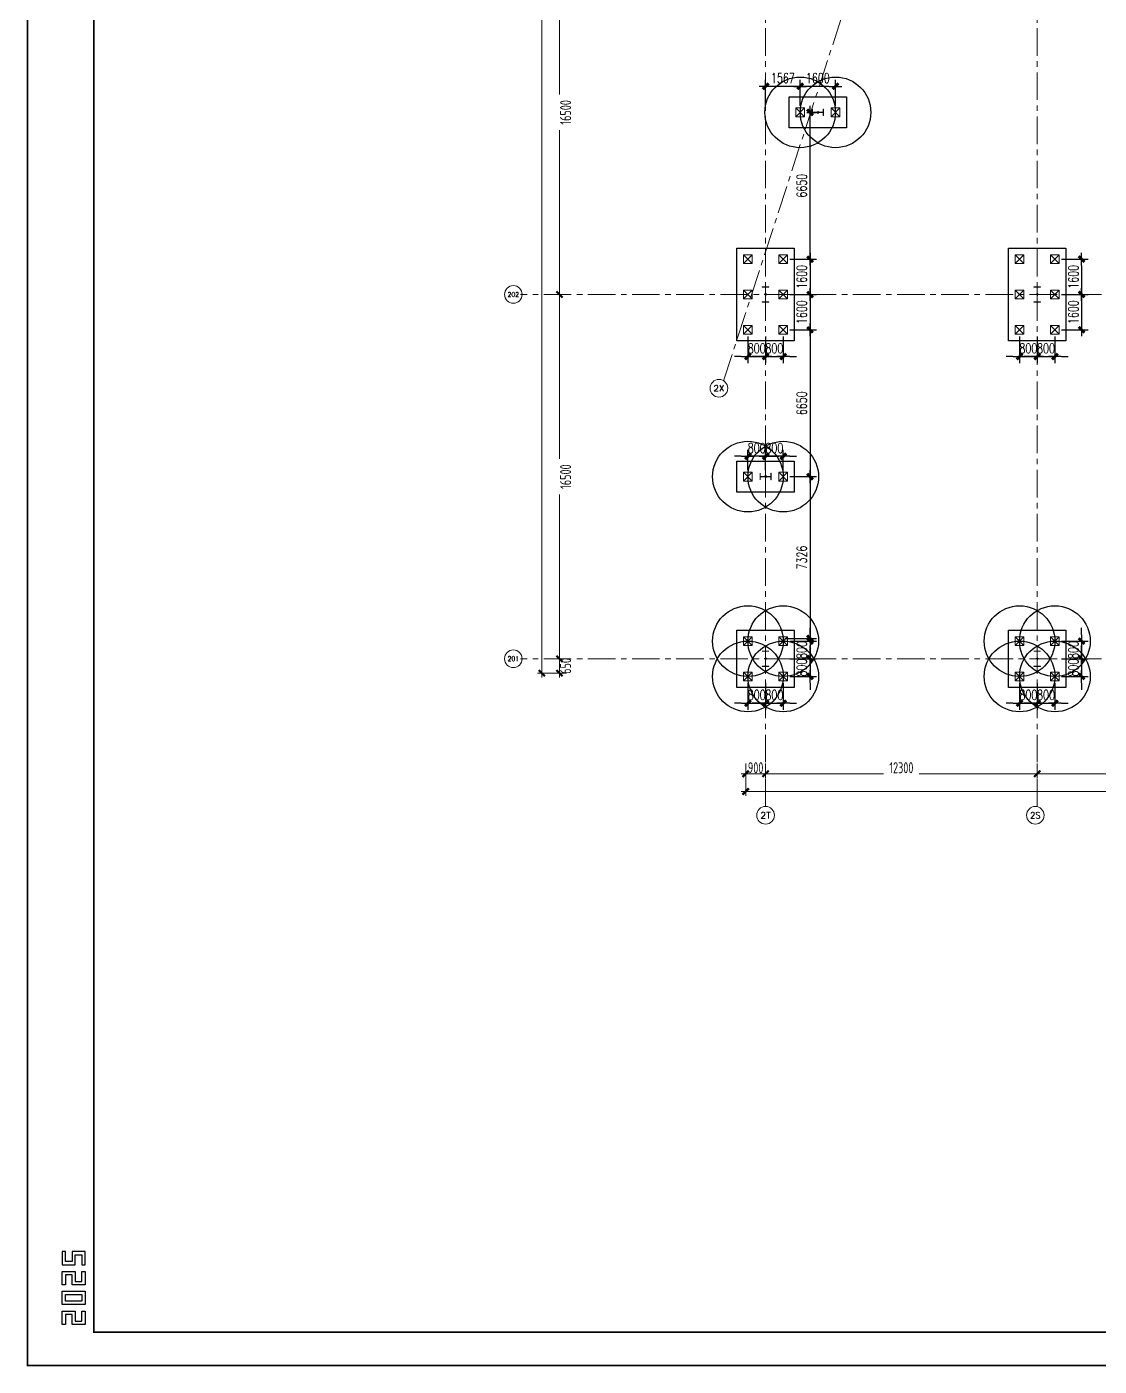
# Model space of a CAD drawing. Extents: x -1201378 to 2367219, y -619313 to 244905.
# Drawn here: x -873511 to -824951, y -96140 to -35473 of the extents above; entities that cross this region are included whole.
import ezdxf
from ezdxf.enums import TextEntityAlignment as Align

# ---------------------------------------------------------------- set-up
doc = ezdxf.new("R2010")
doc.units = 0
doc.header["$LTSCALE"] = 1000
doc.linetypes.add('CENTER', pattern=[2, 1.25, -0.25, 0.25, -0.25])
doc.layers.get('0').update_dxf_attribs({"linetype": 'CONTINUOUS'})
doc.layers.get('Defpoints').update_dxf_attribs({"linetype": 'CONTINUOUS'})
for name, color, linetype in [('0-cxFrame', 155, 'CONTINUOUS'), ('S-DIMZ', 115, 'CONTINUOUS'), ('S-DOTE1', 140, 'CENTER'), ('S-HATCH1-W', 252, 'CONTINUOUS')]:
    doc.layers.add(name, color=color, linetype=linetype)
for name, color, linetype, lineweight in [('0-cxText', 131, 'CONTINUOUS', 25), ('S-axis', 111, 'CONTINUOUS', 0), ('S-col', 2, 'CONTINUOUS', 0), ('S-dote', 5, 'CENTER', 0), ('S-zhuang', 1, 'CONTINUOUS', 0)]:
    doc.layers.add(name, color=color, linetype=linetype, lineweight=lineweight)
doc.styles.add('_TCH_AXIS', font='COMPLEX', dxfattribs={"bigfont": 'GBCBIG'})
doc.styles.add('cx_tuming', font='simhei.ttf')
doc.styles.add('cx_tuqian1', font='')
doc.styles.add('SS1', font='tj-romans1.shx', dxfattribs={"width": 0.7, "bigfont": 'tj-hztxt1.shx'})
doc.styles.add('TSSD_Dimension', font='tssdeng.shx', dxfattribs={"width": 0.7, "bigfont": 'hztxt.shx'})
doc.styles.add('黑体', font='simhei.ttf', dxfattribs={"width": 0.8})
doc.styles.get('cx_tuqian1').set_extended_font_data('SimSun')
doc.dimstyles.new('S-150-ARCHI', dxfattribs={"dimscale": 150, "dimtxt": 3, "dimasz": 2, "dimexe": 2, "dimexo": 2, "dimgap": 1, "dimtad": 1, "dimdec": 0, "dimzin": 0, "dimdsep": 46, "dimtxsty": 'SS1', "dimblk1": 'TT', "dimblk2": 'TT', "dimsah": 1, "dimcen": 1, "dimclrd": 256, "dimclre": 256, "dimclrt": 256, "dimadec": 0, "dimazin": 0, "dimtfac": 1, "dimtdec": 0, "dimtix": 1, "dimtmove": 2, "dimatfit": 0, "dimldrblk": 'TT', "dimfxl": 2, "dimtolj": 1, "dimtzin": 0, "dimarcsym": 0})
doc.dimstyles.new('TSSD_200_200', dxfattribs={"dimtxt": 500, "dimasz": 200, "dimexe": 200, "dimexo": 500, "dimgap": 200, "dimtad": 1, "dimdec": 0, "dimzin": 0, "dimdsep": 46, "dimtxsty": 'TSSD_Dimension', "dimblk": 'ARCHTICK', "dimcen": 0, "dimdle": 200, "dimclrt": 7, "dimadec": 0, "dimazin": 0, "dimtfac": 1, "dimtdec": 0, "dimtix": 1, "dimtmove": 2, "dimatfit": 3, "dimfxl": 1, "dimtolj": 1, "dimtzin": 0, "dimarcsym": 0})

# ---------------------------------------------------------------- blocks, each defined once
blk = doc.blocks.new('_ArchTick')
at = {"color": 0, "linetype": 'ByBlock', "const_width": 0.5}
blk.add_lwpolyline([(-0.71, -0.71), (0.71, 0.71)], dxfattribs=at)
blk = doc.blocks.new('*D59')
at = {"layer": 'Defpoints', "color": 0, "transparency": 16777216}
for p in [(-248565, -264098), (-249387, -264748), (-248565, -264748)]:
    blk.add_point(p, dxfattribs=at)
at = {"layer": 'S-axis', "color": 0, "lineweight": -2, "transparency": 16777216}
for p, q in [((-249387, -263898), (-249387, -264948)), ((-249065, -264098), (-249587, -264098)), ((-249065, -264748), (-249587, -264748))]:
    blk.add_line(p, q, dxfattribs=at)
at = {"layer": 'S-axis', "color": 0, "lineweight": -2, "transparency": 16777216, "xscale": 200, "yscale": 200, "zscale": 200}
for p, rotation in [((-249387, -264098), 90), ((-249387, -264748), 270)]:
    blk.add_blockref('_ArchTick', p, dxfattribs=dict(at, rotation=rotation))
at = {"layer": 'S-axis', "color": 7, "transparency": 16777216, "insert": (-249112, -264423), "char_height": 500, "attachment_point": 5, "rotation": 90, "style": 'TSSD_Dimension'}
blk.add_mtext('\\A1;650', dxfattribs=at)
blk = doc.blocks.new('*D60')
at = {"layer": 'Defpoints', "color": 0, "transparency": 16777216}
for p in [(-248565, -247598), (-249387, -264098), (-248565, -264098)]:
    blk.add_point(p, dxfattribs=at)
at = {"layer": 'S-axis', "color": 0, "lineweight": -2, "transparency": 16777216}
for p, q in [((-249387, -247398), (-249387, -255042)), ((-249065, -247598), (-249587, -247598)), ((-249387, -264298), (-249387, -256654)), ((-249065, -264098), (-249587, -264098))]:
    blk.add_line(p, q, dxfattribs=at)
at = {"layer": 'S-axis', "color": 0, "lineweight": -2, "transparency": 16777216, "xscale": 200, "yscale": 200, "zscale": 200}
for p, rotation in [((-249387, -247598), 90), ((-249387, -264098), 270)]:
    blk.add_blockref('_ArchTick', p, dxfattribs=dict(at, rotation=rotation))
at = {"layer": 'S-axis', "color": 7, "transparency": 16777216, "insert": (-249112, -255848), "char_height": 500, "attachment_point": 5, "rotation": 90, "style": 'TSSD_Dimension'}
blk.add_mtext('\\A1;16500', dxfattribs=at)
blk = doc.blocks.new('*D61')
at = {"layer": 'Defpoints', "color": 0, "transparency": 16777216}
for p in [(-248565, -231098), (-249387, -247598), (-248565, -247598)]:
    blk.add_point(p, dxfattribs=at)
at = {"layer": 'S-axis', "color": 0, "lineweight": -2, "transparency": 16777216}
for p, q in [((-249065, -231098), (-249587, -231098)), ((-249387, -230898), (-249387, -238542)), ((-249387, -247798), (-249387, -240154)), ((-249065, -247598), (-249587, -247598))]:
    blk.add_line(p, q, dxfattribs=at)
at = {"layer": 'S-axis', "color": 0, "lineweight": -2, "transparency": 16777216, "xscale": 200, "yscale": 200, "zscale": 200}
for p, rotation in [((-249387, -231098), 90), ((-249387, -247598), 270)]:
    blk.add_blockref('_ArchTick', p, dxfattribs=dict(at, rotation=rotation))
at = {"layer": 'S-axis', "color": 7, "transparency": 16777216, "insert": (-249112, -239348), "char_height": 500, "attachment_point": 5, "rotation": 90, "style": 'TSSD_Dimension'}
blk.add_mtext('\\A1;16500', dxfattribs=at)
blk = doc.blocks.new('*D66')
at = {"layer": 'Defpoints', "color": 0, "transparency": 16777216}
for p in [(-240958, -268348), (-240058, -268348), (-240058, -269308)]:
    blk.add_point(p, dxfattribs=at)
at = {"layer": 'S-axis', "color": 0, "lineweight": -2, "transparency": 16777216}
for p, q in [((-241158, -269308), (-239858, -269308)), ((-240958, -268848), (-240958, -269508)), ((-240058, -268848), (-240058, -269508))]:
    blk.add_line(p, q, dxfattribs=at)
at = {"layer": 'S-axis', "color": 0, "lineweight": -2, "transparency": 16777216, "xscale": 200, "yscale": 200, "zscale": 200, "rotation": 180}
blk.add_blockref('_ArchTick', (-240958, -269308), dxfattribs=at)
at = {"layer": 'S-axis', "color": 0, "lineweight": -2, "transparency": 16777216, "xscale": 200, "yscale": 200, "zscale": 200}
blk.add_blockref('_ArchTick', (-240058, -269308), dxfattribs=at)
at = {"layer": 'S-axis', "color": 7, "transparency": 16777216, "insert": (-240508, -269033), "char_height": 500, "attachment_point": 5, "style": 'TSSD_Dimension'}
blk.add_mtext('\\A1;900', dxfattribs=at)
blk = doc.blocks.new('*D67')
at = {"layer": 'Defpoints', "color": 0, "transparency": 16777216}
for p in [(-240058, -268348), (-227758, -268348), (-227758, -269308)]:
    blk.add_point(p, dxfattribs=at)
at = {"layer": 'S-axis', "color": 0, "lineweight": -2, "transparency": 16777216}
for p, q in [((-240258, -269308), (-234714, -269308)), ((-240058, -268848), (-240058, -269508)), ((-227558, -269308), (-233103, -269308)), ((-227758, -268848), (-227758, -269508))]:
    blk.add_line(p, q, dxfattribs=at)
at = {"layer": 'S-axis', "color": 0, "lineweight": -2, "transparency": 16777216, "xscale": 200, "yscale": 200, "zscale": 200, "rotation": 180}
blk.add_blockref('_ArchTick', (-240058, -269308), dxfattribs=at)
at = {"layer": 'S-axis', "color": 0, "lineweight": -2, "transparency": 16777216, "xscale": 200, "yscale": 200, "zscale": 200}
blk.add_blockref('_ArchTick', (-227758, -269308), dxfattribs=at)
at = {"layer": 'S-axis', "color": 7, "transparency": 16777216, "insert": (-233908, -269033), "char_height": 500, "attachment_point": 5, "style": 'TSSD_Dimension'}
blk.add_mtext('\\A1;12300', dxfattribs=at)
blk = doc.blocks.new('*D68')
at = {"layer": 'Defpoints', "color": 0, "transparency": 16777216}
for p in [(-227758, -268348), (-218758, -268348), (-218758, -269308)]:
    blk.add_point(p, dxfattribs=at)
at = {"layer": 'S-axis', "color": 0, "lineweight": -2, "transparency": 16777216}
for p, q in [((-227958, -269308), (-223957, -269308)), ((-227758, -268848), (-227758, -269508)), ((-218558, -269308), (-222560, -269308)), ((-218758, -268848), (-218758, -269508))]:
    blk.add_line(p, q, dxfattribs=at)
at = {"layer": 'S-axis', "color": 0, "lineweight": -2, "transparency": 16777216, "xscale": 200, "yscale": 200, "zscale": 200, "rotation": 180}
blk.add_blockref('_ArchTick', (-227758, -269308), dxfattribs=at)
at = {"layer": 'S-axis', "color": 0, "lineweight": -2, "transparency": 16777216, "xscale": 200, "yscale": 200, "zscale": 200}
blk.add_blockref('_ArchTick', (-218758, -269308), dxfattribs=at)
at = {"layer": 'S-axis', "color": 7, "transparency": 16777216, "insert": (-223258, -269033), "char_height": 500, "attachment_point": 5, "style": 'TSSD_Dimension'}
blk.add_mtext('\\A1;9000', dxfattribs=at)
blk = doc.blocks.new('*D92')
at = {"layer": 'Defpoints', "color": 0, "transparency": 16777216}
for p in [(-240958, -268448), (-82958, -268448), (-82958, -270108)]:
    blk.add_point(p, dxfattribs=at)
at = {"layer": 'S-axis', "color": 0, "lineweight": -2, "transparency": 16777216}
for p, q in [((-240958, -268948), (-240958, -270308)), ((-82958, -268948), (-82958, -270308)), ((-241158, -270108), (-162899, -270108)), ((-82758, -270108), (-161018, -270108))]:
    blk.add_line(p, q, dxfattribs=at)
at = {"layer": 'S-axis', "color": 0, "lineweight": -2, "transparency": 16777216, "xscale": 200, "yscale": 200, "zscale": 200, "rotation": 180}
blk.add_blockref('_ArchTick', (-240958, -270108), dxfattribs=at)
at = {"layer": 'S-axis', "color": 0, "lineweight": -2, "transparency": 16777216, "xscale": 200, "yscale": 200, "zscale": 200}
blk.add_blockref('_ArchTick', (-82958, -270108), dxfattribs=at)
at = {"layer": 'S-axis', "color": 7, "transparency": 16777216, "insert": (-161958, -269833), "char_height": 500, "attachment_point": 5, "style": 'TSSD_Dimension'}
blk.add_mtext('\\A1;158000', dxfattribs=at)
blk = doc.blocks.new('*D114')
at = {"layer": 'Defpoints', "color": 0, "transparency": 16777216}
for p in [(-248665, -180948), (-250187, -264748), (-248665, -264748)]:
    blk.add_point(p, dxfattribs=at)
at = {"layer": 'S-axis', "color": 0, "lineweight": -2, "transparency": 16777216}
for p, q in [((-250187, -180748), (-250187, -222015)), ((-249165, -180948), (-250387, -180948)), ((-250187, -264948), (-250187, -223681)), ((-249165, -264748), (-250387, -264748))]:
    blk.add_line(p, q, dxfattribs=at)
at = {"layer": 'S-axis', "color": 0, "lineweight": -2, "transparency": 16777216, "xscale": 200, "yscale": 200, "zscale": 200}
for p, rotation in [((-250187, -180948), 90), ((-250187, -264748), 270)]:
    blk.add_blockref('_ArchTick', p, dxfattribs=dict(at, rotation=rotation))
at = {"layer": 'S-axis', "color": 7, "transparency": 16777216, "insert": (-249912, -222848), "char_height": 500, "attachment_point": 5, "rotation": 90, "style": 'TSSD_Dimension'}
blk.add_mtext('\\A1;83800', dxfattribs=at)
blk = doc.blocks.new('nt66')
at = {"layer": 'S-col'}
blk.add_lwpolyline([(-195790, 766820), (-195490, 766820), (-195490, 766808), (-195636, 766808), (-195636, 766132), (-195490, 766132), (-195490, 766120), (-195790, 766120), (-195790, 766132), (-195644, 766132), (-195644, 766808), (-195790, 766808)], close=True, dxfattribs=at)
blk = doc.blocks.new('33333')
for p in [(-89514, -109900), (-77214, -109900), (-89514, -126400), (-77214, -126400)]:
    blk.add_blockref('nt66', p)
blk = doc.blocks.new('S-ZHUANG-400')
at = {"layer": 'S-zhuang'}
for p, q in [((200, -200), (-200, 200)), ((-200, -200), (200, 200))]:
    blk.add_line(p, q, dxfattribs=at)
blk.add_lwpolyline([(-200, 200), (200, 200), (200, -200), (-200, -200)], close=True, dxfattribs=at)
blk = doc.blocks.new('CT2')
at = {"layer": 'Defpoints'}
for centre in [(-193625, -186366), (-193625, -187966)]:
    blk.add_circle(centre, 1600, dxfattribs=at)
at = {"layer": 'S-DOTE1', "ltscale": 0.25}
for p, q in [((-193565, -187166), (-193685, -187166)), ((-193625, -187226), (-193625, -187106))]:
    blk.add_line(p, q, dxfattribs=at)
at = {"layer": 'S-HATCH1-W'}
blk.add_lwpolyline([(-194325, -185866), (-192925, -185866), (-192925, -188466), (-194325, -188466)], close=True, dxfattribs=at)
at = {"layer": 'S-zhuang'}
for p in [(-193625, -186366), (-193625, -187966)]:
    blk.add_blockref('S-ZHUANG-400', p, dxfattribs=at)
blk = doc.blocks.new('TK22.A0 L(Dragon)')
at = {"layer": '0-cxFrame', "color": 7, "const_width": 0.5}
blk.add_lwpolyline([(0, 0), (-1486, 0), (-1486, 841), (0, 841)], close=True, dxfattribs=at)
at = {"layer": '0-cxFrame', "const_width": 0.5}
blk.add_lwpolyline([(-80, 10), (-1466, 10), (-1466, 831), (-80, 831)], close=True, dxfattribs=at)
at = {"layer": 'Defpoints', "color": 2}
for points in [[(-1474.6, 34.37), (-1475.6, 34.37), (-1475.6, 30.37), (-1471.6, 30.37), (-1471.6, 33.37), (-1469.6, 33.37), (-1469.6, 30.37), (-1468.6, 30.37), (-1468.6, 34.37), (-1472.6, 34.37), (-1472.6, 31.37), (-1474.6, 31.37), (-1474.6, 34.37)], [(-1474.6, 24.37), (-1475.6, 24.37), (-1475.6, 28.37), (-1471.6, 28.37), (-1471.6, 25.37), (-1469.6, 25.37), (-1469.6, 28.37), (-1468.6, 28.37), (-1468.6, 24.37), (-1472.6, 24.37), (-1472.6, 27.37), (-1474.6, 27.37), (-1474.6, 24.37)], [(-1474.6, 12.37), (-1475.6, 12.37), (-1475.6, 16.37), (-1471.6, 16.37), (-1471.6, 13.37), (-1469.6, 13.37), (-1469.6, 16.37), (-1468.6, 16.37), (-1468.6, 12.37), (-1472.6, 12.37), (-1472.6, 15.37), (-1474.6, 15.37), (-1474.6, 12.37)]]:
    blk.add_lwpolyline(points, dxfattribs=at)
for points in [[(-1475.6, 18.37), (-1475.6, 22.37), (-1468.6, 22.37), (-1468.6, 18.37)], [(-1474.6, 19.37), (-1474.6, 21.37), (-1469.6, 21.37), (-1469.6, 19.37)]]:
    blk.add_lwpolyline(points, close=True, dxfattribs=at)
at = {"style": '黑体', "flags": 4}
blk.add_attdef('图幅', text='', height=3.3, dxfattribs=at).set_placement((-40, 3), align=Align.RIGHT)
at = {"layer": '0-cxText', "flags": 4}
for tag, height, style, p in [('建设单位', 3.5, 'cx_tuming', (-45, 240)), ('项目名称', 3.5, 'cx_tuming', (-45, 210)), ('子项名称', 3.5, 'cx_tuming', (-45, 180)), ('工程编号', 3.3, 'cx_tuqian1', (-35, 165)), ('图名1', 3.5, 'cx_tuming', (-45, 87)), ('图名2', 3.5, 'cx_tuming', (-45, 79)), ('图名3', 3.5, 'cx_tuming', (-45, 71)), ('出图日期', 3.3, 'cx_tuqian1', (-39, 60)), ('专业', 3.3, 'cx_tuqian1', (-55, 52)), ('图号', 3.3, 'cx_tuqian1', (-55, 44)), ('版次', 3.3, 'cx_tuqian1', (-20, 44))]:
    blk.add_attdef(tag, text='', height=height, dxfattribs=dict(at, style=style)).set_placement(p, align=Align.MIDDLE)
at = {"layer": 'Defpoints', "color": 6, "flags": 4}
for tag, height, style, p in [('tufu', 3.3, '黑体', (-12, 12)), ('dwfname', 4, 'cx_tuqian1', (-80, 3))]:
    blk.add_attdef(tag, text='', height=height, dxfattribs=dict(at, style=style)).set_placement(p, align=Align.RIGHT)
blk = doc.blocks.new('TT')
blk.add_line((-0.97, 0), (0.97, 0))
at = {"const_width": 0.45}
blk.add_lwpolyline([(-0.44, -0.44), (0.44, 0.44)], dxfattribs=at)
blk = doc.blocks.new('*D31')
at = {"layer": 'Defpoints', "color": 0, "transparency": 16777216}
for p in [(-828558, -49198), (-827759, -49198), (-827759, -50411)]:
    blk.add_point(p, dxfattribs=at)
at = {"layer": 'S-DIMZ', "lineweight": -2, "transparency": 16777216}
for p, q in [((-828558, -49498), (-828558, -50711)), ((-827759, -49498), (-827759, -50711)), ((-828858, -50411), (-829158, -50411)), ((-828558, -50411), (-827759, -50411)), ((-827459, -50411), (-827159, -50411))]:
    blk.add_line(p, q, dxfattribs=at)
at = {"layer": 'S-DIMZ', "lineweight": -2, "transparency": 16777216, "xscale": 300, "yscale": 300, "zscale": 300}
blk.add_blockref('TT', (-828558, -50411), dxfattribs=at)
at = {"layer": 'S-DIMZ', "lineweight": -2, "transparency": 16777216, "xscale": 300, "yscale": 300, "zscale": 300, "rotation": 180}
blk.add_blockref('TT', (-827759, -50411), dxfattribs=at)
at = {"layer": 'S-DIMZ', "transparency": 16777216, "insert": (-828158, -50036), "char_height": 450, "attachment_point": 5, "style": 'SS1'}
blk.add_mtext('\\A1;800', dxfattribs=at)
blk = doc.blocks.new('*D32')
at = {"layer": 'Defpoints', "color": 0, "transparency": 16777216}
for p in [(-827759, -49198), (-826958, -49198), (-826958, -50411)]:
    blk.add_point(p, dxfattribs=at)
at = {"layer": 'S-DIMZ', "lineweight": -2, "transparency": 16777216}
for p, q in [((-827759, -49498), (-827759, -50711)), ((-826958, -49498), (-826958, -50711)), ((-828059, -50411), (-828359, -50411)), ((-827759, -50411), (-826958, -50411)), ((-826658, -50411), (-826358, -50411))]:
    blk.add_line(p, q, dxfattribs=at)
at = {"layer": 'S-DIMZ', "lineweight": -2, "transparency": 16777216, "xscale": 300, "yscale": 300, "zscale": 300}
blk.add_blockref('TT', (-827759, -50411), dxfattribs=at)
at = {"layer": 'S-DIMZ', "lineweight": -2, "transparency": 16777216, "xscale": 300, "yscale": 300, "zscale": 300, "rotation": 180}
blk.add_blockref('TT', (-826958, -50411), dxfattribs=at)
at = {"layer": 'S-DIMZ', "transparency": 16777216, "insert": (-827358, -50036), "char_height": 450, "attachment_point": 5, "style": 'SS1'}
blk.add_mtext('\\A1;800', dxfattribs=at)
blk = doc.blocks.new('*D33')
at = {"layer": 'Defpoints', "color": 0, "transparency": 16777216}
for p in [(-826958, -45998), (-826958, -47598), (-825746, -47598)]:
    blk.add_point(p, dxfattribs=at)
at = {"layer": 'S-DIMZ', "lineweight": -2, "transparency": 16777216}
for p, q in [((-826658, -45998), (-825446, -45998)), ((-825746, -46298), (-825746, -47298)), ((-826658, -47598), (-825446, -47598))]:
    blk.add_line(p, q, dxfattribs=at)
at = {"layer": 'S-DIMZ', "lineweight": -2, "transparency": 16777216, "xscale": 300, "yscale": 300, "zscale": 300}
for p, rotation in [((-825746, -45998), 90), ((-825746, -47598), 270)]:
    blk.add_blockref('TT', p, dxfattribs=dict(at, rotation=rotation))
at = {"layer": 'S-DIMZ', "transparency": 16777216, "insert": (-826121, -46798), "char_height": 450, "attachment_point": 5, "rotation": 90, "style": 'SS1'}
blk.add_mtext('\\A1;1600', dxfattribs=at)
blk = doc.blocks.new('*D34')
at = {"layer": 'Defpoints', "color": 0, "transparency": 16777216}
for p in [(-826958, -47598), (-826958, -49198), (-825746, -49198)]:
    blk.add_point(p, dxfattribs=at)
at = {"layer": 'S-DIMZ', "lineweight": -2, "transparency": 16777216}
for p, q in [((-826658, -47598), (-825446, -47598)), ((-825746, -47898), (-825746, -48898)), ((-826658, -49198), (-825446, -49198))]:
    blk.add_line(p, q, dxfattribs=at)
at = {"layer": 'S-DIMZ', "lineweight": -2, "transparency": 16777216, "xscale": 300, "yscale": 300, "zscale": 300}
for p, rotation in [((-825746, -47598), 90), ((-825746, -49198), 270)]:
    blk.add_blockref('TT', p, dxfattribs=dict(at, rotation=rotation))
at = {"layer": 'S-DIMZ', "transparency": 16777216, "insert": (-826121, -48398), "char_height": 450, "attachment_point": 5, "rotation": 90, "style": 'SS1'}
blk.add_mtext('\\A1;1600', dxfattribs=at)
blk = doc.blocks.new('*D443')
at = {"layer": 'Defpoints', "color": 0, "transparency": 16777216}
for p in [(-840058, -54928), (-840058, -55848), (-839258, -55848)]:
    blk.add_point(p, dxfattribs=at)
at = {"layer": 'S-DIMZ', "lineweight": -2, "transparency": 16777216}
for p, q in [((-840358, -54928), (-840658, -54928)), ((-840058, -55548), (-840058, -54628)), ((-839258, -54928), (-840058, -54928)), ((-839258, -55548), (-839258, -54628)), ((-838958, -54928), (-838658, -54928))]:
    blk.add_line(p, q, dxfattribs=at)
at = {"layer": 'S-DIMZ', "lineweight": -2, "transparency": 16777216, "xscale": 300, "yscale": 300, "zscale": 300}
blk.add_blockref('TT', (-840058, -54928), dxfattribs=at)
at = {"layer": 'S-DIMZ', "lineweight": -2, "transparency": 16777216, "xscale": 300, "yscale": 300, "zscale": 300, "rotation": 180}
blk.add_blockref('TT', (-839258, -54928), dxfattribs=at)
at = {"layer": 'S-DIMZ', "transparency": 16777216, "insert": (-839658, -54553), "char_height": 450, "attachment_point": 5, "style": 'SS1'}
blk.add_mtext('\\A1;800', dxfattribs=at)
blk = doc.blocks.new('*D444')
at = {"layer": 'Defpoints', "color": 0, "transparency": 16777216}
for p in [(-840858, -54928), (-840858, -55848), (-840058, -55848)]:
    blk.add_point(p, dxfattribs=at)
at = {"layer": 'S-DIMZ', "lineweight": -2, "transparency": 16777216}
for p, q in [((-841158, -54928), (-841458, -54928)), ((-840858, -55548), (-840858, -54628)), ((-840058, -54928), (-840858, -54928)), ((-840058, -55548), (-840058, -54628)), ((-839758, -54928), (-839458, -54928))]:
    blk.add_line(p, q, dxfattribs=at)
at = {"layer": 'S-DIMZ', "lineweight": -2, "transparency": 16777216, "xscale": 300, "yscale": 300, "zscale": 300}
blk.add_blockref('TT', (-840858, -54928), dxfattribs=at)
at = {"layer": 'S-DIMZ', "lineweight": -2, "transparency": 16777216, "xscale": 300, "yscale": 300, "zscale": 300, "rotation": 180}
blk.add_blockref('TT', (-840058, -54928), dxfattribs=at)
at = {"layer": 'S-DIMZ', "transparency": 16777216, "insert": (-840458, -54553), "char_height": 450, "attachment_point": 5, "style": 'SS1'}
blk.add_mtext('\\A1;800', dxfattribs=at)
blk = doc.blocks.new('*D445')
at = {"layer": 'Defpoints', "color": 0, "transparency": 16777216}
for p in [(-839258, -55848), (-839481, -63174), (-838046, -63174)]:
    blk.add_point(p, dxfattribs=at)
at = {"layer": 'S-DIMZ', "lineweight": -2, "transparency": 16777216}
for p, q in [((-838958, -55848), (-837746, -55848)), ((-838046, -56148), (-838046, -62874)), ((-839181, -63174), (-837746, -63174))]:
    blk.add_line(p, q, dxfattribs=at)
at = {"layer": 'S-DIMZ', "lineweight": -2, "transparency": 16777216, "xscale": 300, "yscale": 300, "zscale": 300}
for p, rotation in [((-838046, -55848), 90), ((-838046, -63174), 270)]:
    blk.add_blockref('TT', p, dxfattribs=dict(at, rotation=rotation))
at = {"layer": 'S-DIMZ', "transparency": 16777216, "insert": (-838421, -59511), "char_height": 450, "attachment_point": 5, "rotation": 90, "style": 'SS1'}
blk.add_mtext('\\A1;7326', dxfattribs=at)
blk = doc.blocks.new('*D446')
at = {"layer": 'Defpoints', "color": 0, "transparency": 16777216}
for p in [(-838491, -38170), (-838491, -39348), (-836891, -39348)]:
    blk.add_point(p, dxfattribs=at)
at = {"layer": 'S-DIMZ', "lineweight": -2, "transparency": 16777216}
for p, q in [((-838491, -39048), (-838491, -37870)), ((-837191, -38170), (-838191, -38170)), ((-836891, -39048), (-836891, -37870))]:
    blk.add_line(p, q, dxfattribs=at)
at = {"layer": 'S-DIMZ', "lineweight": -2, "transparency": 16777216, "xscale": 300, "yscale": 300, "zscale": 300, "rotation": 180}
blk.add_blockref('TT', (-838491, -38170), dxfattribs=at)
at = {"layer": 'S-DIMZ', "lineweight": -2, "transparency": 16777216, "xscale": 300, "yscale": 300, "zscale": 300}
blk.add_blockref('TT', (-836891, -38170), dxfattribs=at)
at = {"layer": 'S-DIMZ', "transparency": 16777216, "insert": (-837691, -37795), "char_height": 450, "attachment_point": 5, "style": 'SS1'}
blk.add_mtext('\\A1;1600', dxfattribs=at)
blk = doc.blocks.new('*D447')
at = {"layer": 'Defpoints', "color": 0, "transparency": 16777216}
for p in [(-840058, -38170), (-840058, -39348), (-838491, -39348)]:
    blk.add_point(p, dxfattribs=at)
at = {"layer": 'S-DIMZ', "lineweight": -2, "transparency": 16777216}
for p, q in [((-840058, -39048), (-840058, -37870)), ((-838791, -38170), (-839758, -38170)), ((-838491, -39048), (-838491, -37870))]:
    blk.add_line(p, q, dxfattribs=at)
at = {"layer": 'S-DIMZ', "lineweight": -2, "transparency": 16777216, "xscale": 300, "yscale": 300, "zscale": 300, "rotation": 180}
blk.add_blockref('TT', (-840058, -38170), dxfattribs=at)
at = {"layer": 'S-DIMZ', "lineweight": -2, "transparency": 16777216, "xscale": 300, "yscale": 300, "zscale": 300}
blk.add_blockref('TT', (-838491, -38170), dxfattribs=at)
at = {"layer": 'S-DIMZ', "transparency": 16777216, "insert": (-839275, -37795), "char_height": 450, "attachment_point": 5, "style": 'SS1'}
blk.add_mtext('\\A1;1567', dxfattribs=at)
blk = doc.blocks.new('CT4')
at = {"layer": 'Defpoints'}
for centre in [(-100831, -168442), (-99231, -168442), (-100831, -170042), (-99231, -170042)]:
    blk.add_circle(centre, 1600, dxfattribs=at)
at = {"layer": 'S-DOTE1', "ltscale": 0.25}
for p, q in [((-99971, -169242), (-100091, -169242)), ((-100031, -169182), (-100031, -169302))]:
    blk.add_line(p, q, dxfattribs=at)
at = {"layer": 'S-HATCH1-W'}
blk.add_lwpolyline([(-101331, -170542), (-101331, -167942), (-98731, -167942), (-98731, -170542)], close=True, dxfattribs=at)
at = {"layer": 'S-zhuang', "rotation": 90.00000000000001}
for p in [(-100831, -168442), (-99231, -168442), (-100831, -170042), (-99231, -170042)]:
    blk.add_blockref('S-ZHUANG-400', p, dxfattribs=at)
blk = doc.blocks.new('*D525')
at = {"layer": 'Defpoints', "color": 0, "transparency": 16777216}
for p in [(-828558, -64898), (-827758, -64898), (-827758, -66111)]:
    blk.add_point(p, dxfattribs=at)
at = {"layer": 'S-DIMZ', "lineweight": -2, "transparency": 16777216}
for p, q in [((-828558, -65198), (-828558, -66411)), ((-827758, -65198), (-827758, -66411)), ((-828858, -66111), (-829158, -66111)), ((-828558, -66111), (-827758, -66111)), ((-827458, -66111), (-827158, -66111))]:
    blk.add_line(p, q, dxfattribs=at)
at = {"layer": 'S-DIMZ', "lineweight": -2, "transparency": 16777216, "xscale": 300, "yscale": 300, "zscale": 300}
blk.add_blockref('TT', (-828558, -66111), dxfattribs=at)
at = {"layer": 'S-DIMZ', "lineweight": -2, "transparency": 16777216, "xscale": 300, "yscale": 300, "zscale": 300, "rotation": 180}
blk.add_blockref('TT', (-827758, -66111), dxfattribs=at)
at = {"layer": 'S-DIMZ', "transparency": 16777216, "insert": (-828158, -65736), "char_height": 450, "attachment_point": 5, "style": 'SS1'}
blk.add_mtext('\\A1;800', dxfattribs=at)
blk = doc.blocks.new('*D526')
at = {"layer": 'Defpoints', "color": 0, "transparency": 16777216}
for p in [(-827758, -64898), (-826958, -64898), (-826958, -66111)]:
    blk.add_point(p, dxfattribs=at)
at = {"layer": 'S-DIMZ', "lineweight": -2, "transparency": 16777216}
for p, q in [((-827758, -65198), (-827758, -66411)), ((-826958, -65198), (-826958, -66411)), ((-828058, -66111), (-828358, -66111)), ((-827758, -66111), (-826958, -66111)), ((-826658, -66111), (-826358, -66111))]:
    blk.add_line(p, q, dxfattribs=at)
at = {"layer": 'S-DIMZ', "lineweight": -2, "transparency": 16777216, "xscale": 300, "yscale": 300, "zscale": 300}
blk.add_blockref('TT', (-827758, -66111), dxfattribs=at)
at = {"layer": 'S-DIMZ', "lineweight": -2, "transparency": 16777216, "xscale": 300, "yscale": 300, "zscale": 300, "rotation": 180}
blk.add_blockref('TT', (-826958, -66111), dxfattribs=at)
at = {"layer": 'S-DIMZ', "transparency": 16777216, "insert": (-827358, -65736), "char_height": 450, "attachment_point": 5, "style": 'SS1'}
blk.add_mtext('\\A1;800', dxfattribs=at)
blk = doc.blocks.new('*D527')
at = {"layer": 'Defpoints', "color": 0, "transparency": 16777216}
for p in [(-826958, -63298), (-826958, -64098), (-825746, -64098)]:
    blk.add_point(p, dxfattribs=at)
at = {"layer": 'S-DIMZ', "lineweight": -2, "transparency": 16777216}
for p, q in [((-825746, -62998), (-825746, -62698)), ((-826658, -63298), (-825446, -63298)), ((-825746, -63298), (-825746, -64098)), ((-826658, -64098), (-825446, -64098)), ((-825746, -64398), (-825746, -64698))]:
    blk.add_line(p, q, dxfattribs=at)
at = {"layer": 'S-DIMZ', "lineweight": -2, "transparency": 16777216, "xscale": 300, "yscale": 300, "zscale": 300}
for p, rotation in [((-825746, -63298), 270), ((-825746, -64098), 90)]:
    blk.add_blockref('TT', p, dxfattribs=dict(at, rotation=rotation))
at = {"layer": 'S-DIMZ', "transparency": 16777216, "insert": (-826121, -63698), "char_height": 450, "attachment_point": 5, "rotation": 90, "style": 'SS1'}
blk.add_mtext('\\A1;800', dxfattribs=at)
blk = doc.blocks.new('*D528')
at = {"layer": 'Defpoints', "color": 0, "transparency": 16777216}
for p in [(-826958, -64098), (-826958, -64898), (-825746, -64898)]:
    blk.add_point(p, dxfattribs=at)
at = {"layer": 'S-DIMZ', "lineweight": -2, "transparency": 16777216}
for p, q in [((-825746, -63798), (-825746, -63498)), ((-826658, -64098), (-825446, -64098)), ((-825746, -64098), (-825746, -64898)), ((-826658, -64898), (-825446, -64898)), ((-825746, -65198), (-825746, -65498))]:
    blk.add_line(p, q, dxfattribs=at)
at = {"layer": 'S-DIMZ', "lineweight": -2, "transparency": 16777216, "xscale": 300, "yscale": 300, "zscale": 300}
for p, rotation in [((-825746, -64098), 270), ((-825746, -64898), 90)]:
    blk.add_blockref('TT', p, dxfattribs=dict(at, rotation=rotation))
at = {"layer": 'S-DIMZ', "transparency": 16777216, "insert": (-826121, -64498), "char_height": 450, "attachment_point": 5, "rotation": 90, "style": 'SS1'}
blk.add_mtext('\\A1;800', dxfattribs=at)
blk = doc.blocks.new('*D529')
at = {"layer": 'Defpoints', "color": 0, "transparency": 16777216}
for p in [(-840858, -64898), (-840058, -64898), (-840058, -66111)]:
    blk.add_point(p, dxfattribs=at)
at = {"layer": 'S-DIMZ', "lineweight": -2, "transparency": 16777216}
for p, q in [((-840858, -65198), (-840858, -66411)), ((-840058, -65198), (-840058, -66411)), ((-841158, -66111), (-841458, -66111)), ((-840858, -66111), (-840058, -66111)), ((-839758, -66111), (-839458, -66111))]:
    blk.add_line(p, q, dxfattribs=at)
at = {"layer": 'S-DIMZ', "lineweight": -2, "transparency": 16777216, "xscale": 300, "yscale": 300, "zscale": 300}
blk.add_blockref('TT', (-840858, -66111), dxfattribs=at)
at = {"layer": 'S-DIMZ', "lineweight": -2, "transparency": 16777216, "xscale": 300, "yscale": 300, "zscale": 300, "rotation": 180}
blk.add_blockref('TT', (-840058, -66111), dxfattribs=at)
at = {"layer": 'S-DIMZ', "transparency": 16777216, "insert": (-840458, -65736), "char_height": 450, "attachment_point": 5, "style": 'SS1'}
blk.add_mtext('\\A1;800', dxfattribs=at)
blk = doc.blocks.new('*D530')
at = {"layer": 'Defpoints', "color": 0, "transparency": 16777216}
for p in [(-840058, -64898), (-839258, -64898), (-839258, -66111)]:
    blk.add_point(p, dxfattribs=at)
at = {"layer": 'S-DIMZ', "lineweight": -2, "transparency": 16777216}
for p, q in [((-840058, -65198), (-840058, -66411)), ((-839258, -65198), (-839258, -66411)), ((-840358, -66111), (-840658, -66111)), ((-840058, -66111), (-839258, -66111)), ((-838958, -66111), (-838658, -66111))]:
    blk.add_line(p, q, dxfattribs=at)
at = {"layer": 'S-DIMZ', "lineweight": -2, "transparency": 16777216, "xscale": 300, "yscale": 300, "zscale": 300}
blk.add_blockref('TT', (-840058, -66111), dxfattribs=at)
at = {"layer": 'S-DIMZ', "lineweight": -2, "transparency": 16777216, "xscale": 300, "yscale": 300, "zscale": 300, "rotation": 180}
blk.add_blockref('TT', (-839258, -66111), dxfattribs=at)
at = {"layer": 'S-DIMZ', "transparency": 16777216, "insert": (-839658, -65736), "char_height": 450, "attachment_point": 5, "style": 'SS1'}
blk.add_mtext('\\A1;800', dxfattribs=at)
blk = doc.blocks.new('*D531')
at = {"layer": 'Defpoints', "color": 0, "transparency": 16777216}
for p in [(-839258, -63298), (-839258, -64098), (-838046, -64098)]:
    blk.add_point(p, dxfattribs=at)
at = {"layer": 'S-DIMZ', "lineweight": -2, "transparency": 16777216}
for p, q in [((-838046, -62998), (-838046, -62698)), ((-838958, -63298), (-837746, -63298)), ((-838046, -63298), (-838046, -64098)), ((-838958, -64098), (-837746, -64098)), ((-838046, -64398), (-838046, -64698))]:
    blk.add_line(p, q, dxfattribs=at)
at = {"layer": 'S-DIMZ', "lineweight": -2, "transparency": 16777216, "xscale": 300, "yscale": 300, "zscale": 300}
for p, rotation in [((-838046, -63298), 270), ((-838046, -64098), 90)]:
    blk.add_blockref('TT', p, dxfattribs=dict(at, rotation=rotation))
at = {"layer": 'S-DIMZ', "transparency": 16777216, "insert": (-838421, -63698), "char_height": 450, "attachment_point": 5, "rotation": 90, "style": 'SS1'}
blk.add_mtext('\\A1;800', dxfattribs=at)
blk = doc.blocks.new('*D532')
at = {"layer": 'Defpoints', "color": 0, "transparency": 16777216}
for p in [(-839258, -64098), (-839258, -64898), (-838046, -64898)]:
    blk.add_point(p, dxfattribs=at)
at = {"layer": 'S-DIMZ', "lineweight": -2, "transparency": 16777216}
for p, q in [((-838046, -63798), (-838046, -63498)), ((-838958, -64098), (-837746, -64098)), ((-838046, -64098), (-838046, -64898)), ((-838958, -64898), (-837746, -64898)), ((-838046, -65198), (-838046, -65498))]:
    blk.add_line(p, q, dxfattribs=at)
at = {"layer": 'S-DIMZ', "lineweight": -2, "transparency": 16777216, "xscale": 300, "yscale": 300, "zscale": 300}
for p, rotation in [((-838046, -64098), 270), ((-838046, -64898), 90)]:
    blk.add_blockref('TT', p, dxfattribs=dict(at, rotation=rotation))
at = {"layer": 'S-DIMZ', "transparency": 16777216, "insert": (-838421, -64498), "char_height": 450, "attachment_point": 5, "rotation": 90, "style": 'SS1'}
blk.add_mtext('\\A1;800', dxfattribs=at)
blk = doc.blocks.new('*D535')
at = {"layer": 'Defpoints', "color": 0, "transparency": 16777216}
for p in [(-840858, -49198), (-840059, -49198), (-840059, -50411)]:
    blk.add_point(p, dxfattribs=at)
at = {"layer": 'S-DIMZ', "lineweight": -2, "transparency": 16777216}
for p, q in [((-840858, -49498), (-840858, -50711)), ((-840059, -49498), (-840059, -50711)), ((-841158, -50411), (-841458, -50411)), ((-840858, -50411), (-840059, -50411)), ((-839759, -50411), (-839459, -50411))]:
    blk.add_line(p, q, dxfattribs=at)
at = {"layer": 'S-DIMZ', "lineweight": -2, "transparency": 16777216, "xscale": 300, "yscale": 300, "zscale": 300}
blk.add_blockref('TT', (-840858, -50411), dxfattribs=at)
at = {"layer": 'S-DIMZ', "lineweight": -2, "transparency": 16777216, "xscale": 300, "yscale": 300, "zscale": 300, "rotation": 180}
blk.add_blockref('TT', (-840059, -50411), dxfattribs=at)
at = {"layer": 'S-DIMZ', "transparency": 16777216, "insert": (-840458, -50036), "char_height": 450, "attachment_point": 5, "style": 'SS1'}
blk.add_mtext('\\A1;800', dxfattribs=at)
blk = doc.blocks.new('*D536')
at = {"layer": 'Defpoints', "color": 0, "transparency": 16777216}
for p in [(-840059, -49198), (-839258, -49198), (-839258, -50411)]:
    blk.add_point(p, dxfattribs=at)
at = {"layer": 'S-DIMZ', "lineweight": -2, "transparency": 16777216}
for p, q in [((-840059, -49498), (-840059, -50711)), ((-839258, -49498), (-839258, -50711)), ((-840359, -50411), (-840659, -50411)), ((-840059, -50411), (-839258, -50411)), ((-838958, -50411), (-838658, -50411))]:
    blk.add_line(p, q, dxfattribs=at)
at = {"layer": 'S-DIMZ', "lineweight": -2, "transparency": 16777216, "xscale": 300, "yscale": 300, "zscale": 300}
blk.add_blockref('TT', (-840059, -50411), dxfattribs=at)
at = {"layer": 'S-DIMZ', "lineweight": -2, "transparency": 16777216, "xscale": 300, "yscale": 300, "zscale": 300, "rotation": 180}
blk.add_blockref('TT', (-839258, -50411), dxfattribs=at)
at = {"layer": 'S-DIMZ', "transparency": 16777216, "insert": (-839658, -50036), "char_height": 450, "attachment_point": 5, "style": 'SS1'}
blk.add_mtext('\\A1;800', dxfattribs=at)
blk = doc.blocks.new('*D533')
at = {"layer": 'Defpoints', "color": 0, "transparency": 16777216}
for p in [(-839258, -45998), (-839258, -47598), (-838046, -47598)]:
    blk.add_point(p, dxfattribs=at)
at = {"layer": 'S-DIMZ', "lineweight": -2, "transparency": 16777216}
for p, q in [((-838958, -45998), (-837746, -45998)), ((-838046, -46298), (-838046, -47298)), ((-838958, -47598), (-837746, -47598))]:
    blk.add_line(p, q, dxfattribs=at)
at = {"layer": 'S-DIMZ', "lineweight": -2, "transparency": 16777216, "xscale": 300, "yscale": 300, "zscale": 300}
for p, rotation in [((-838046, -45998), 90), ((-838046, -47598), 270)]:
    blk.add_blockref('TT', p, dxfattribs=dict(at, rotation=rotation))
at = {"layer": 'S-DIMZ', "transparency": 16777216, "insert": (-838421, -46798), "char_height": 450, "attachment_point": 5, "rotation": 90, "style": 'SS1'}
blk.add_mtext('\\A1;1600', dxfattribs=at)
blk = doc.blocks.new('*D534')
at = {"layer": 'Defpoints', "color": 0, "transparency": 16777216}
for p in [(-839258, -47598), (-839258, -49198), (-838046, -49198)]:
    blk.add_point(p, dxfattribs=at)
at = {"layer": 'S-DIMZ', "lineweight": -2, "transparency": 16777216}
for p, q in [((-838958, -47598), (-837746, -47598)), ((-838046, -47898), (-838046, -48898)), ((-838958, -49198), (-837746, -49198))]:
    blk.add_line(p, q, dxfattribs=at)
at = {"layer": 'S-DIMZ', "lineweight": -2, "transparency": 16777216, "xscale": 300, "yscale": 300, "zscale": 300}
for p, rotation in [((-838046, -47598), 90), ((-838046, -49198), 270)]:
    blk.add_blockref('TT', p, dxfattribs=dict(at, rotation=rotation))
at = {"layer": 'S-DIMZ', "transparency": 16777216, "insert": (-838421, -48398), "char_height": 450, "attachment_point": 5, "rotation": 90, "style": 'SS1'}
blk.add_mtext('\\A1;1600', dxfattribs=at)
blk = doc.blocks.new('*D537')
at = {"layer": 'Defpoints', "color": 0, "transparency": 16777216}
for p in [(-839258, -49198), (-839258, -55848), (-838046, -55848)]:
    blk.add_point(p, dxfattribs=at)
at = {"layer": 'S-DIMZ', "lineweight": -2, "transparency": 16777216}
for p, q in [((-838958, -49198), (-837746, -49198)), ((-838046, -49498), (-838046, -55548)), ((-838958, -55848), (-837746, -55848))]:
    blk.add_line(p, q, dxfattribs=at)
at = {"layer": 'S-DIMZ', "lineweight": -2, "transparency": 16777216, "xscale": 300, "yscale": 300, "zscale": 300}
for p, rotation in [((-838046, -49198), 90), ((-838046, -55848), 270)]:
    blk.add_blockref('TT', p, dxfattribs=dict(at, rotation=rotation))
at = {"layer": 'S-DIMZ', "transparency": 16777216, "insert": (-838421, -52523), "char_height": 450, "attachment_point": 5, "rotation": 90, "style": 'SS1'}
blk.add_mtext('\\A1;6650', dxfattribs=at)
blk = doc.blocks.new('*D538')
at = {"layer": 'Defpoints', "color": 0, "transparency": 16777216}
for p in [(-838491, -39348), (-838046, -39348), (-839258, -45998)]:
    blk.add_point(p, dxfattribs=at)
at = {"layer": 'S-DIMZ', "lineweight": -2, "transparency": 16777216}
for p, q in [((-838191, -39348), (-837746, -39348)), ((-838046, -45698), (-838046, -39648)), ((-838958, -45998), (-837746, -45998))]:
    blk.add_line(p, q, dxfattribs=at)
at = {"layer": 'S-DIMZ', "lineweight": -2, "transparency": 16777216, "xscale": 300, "yscale": 300, "zscale": 300}
for p, rotation in [((-838046, -39348), 90), ((-838046, -45998), 270)]:
    blk.add_blockref('TT', p, dxfattribs=dict(at, rotation=rotation))
at = {"layer": 'S-DIMZ', "transparency": 16777216, "insert": (-838421, -42673), "char_height": 450, "attachment_point": 5, "rotation": 90, "style": 'SS1'}
blk.add_mtext('\\A1;6650', dxfattribs=at)
blk = doc.blocks.new('2#轴网')
at = {"layer": 'S-axis'}
for centre in [(-251479.7, -247597), (-242170.8, -251846.6), (-251479.7, -264097), (-240058.5, -271187), (-227843.4, -271187)]:
    blk.add_circle(centre, 400, dxfattribs=at)
at = {"layer": 'S-dote'}
for p, q in [((-240058.5, -270787), (-240058.5, -175198.2)), ((-227758.5, -270787), (-227758.5, -175298.2)), ((-74854.3, -247598.2), (-251154.3, -247598.2)), ((-74854.3, -264098.2), (-251154.3, -264098.2))]:
    blk.add_line(p, q, dxfattribs=at)
blk.add_lwpolyline([(-241957, -251508.6), (-218110.9, -178014.1)], dxfattribs=at)
at = {"layer": 'S-axis', "style": '_TCH_AXIS'}
for s, height, p, p2 in [('202', 202.97, (-251740.6, -247698.5), (-251218.7, -247698.5)), ('2X', 270.86, (-242415.9, -251982), (-241925.8, -251982)), ('201', 220.59, (-251737, -264207.3), (-251222.3, -264207.3)), ('2T', 288.12, (-240298.6, -271331.1), (-239818.4, -271331.1)), ('2S', 294.28, (-228081.6, -271334.2), (-227605.1, -271334.2))]:
    blk.add_text(s, height=height, dxfattribs=at).set_placement(p, p2, align=Align.FIT)
at = {"layer": 'S-axis'}
for base, p1, p2, angle, picture, middle in [((-250186.9, -264748.2), (-248664.7, -180948.2), (-248664.7, -264748.2), 270, '*D114', (-249911.9, -222848.2)), ((-249386.9, -247598.2), (-248564.7, -231098.2), (-248564.7, -247598.2), 270, '*D61', (-249111.9, -239348.2)), ((-249386.9, -264098.2), (-248564.7, -247598.2), (-248564.7, -264098.2), 270, '*D60', (-249111.9, -255848.2)), ((-249386.9, -264748.2), (-248564.7, -264098.2), (-248564.7, -264748.2), 270, '*D59', (-249111.9, -264423.2)), ((-240058.5, -269308.2), (-240958.5, -268348.2), (-240058.5, -268348.2), 0, '*D66', (-240508.5, -269033.2)), ((-82958.5, -270108.2), (-240958.5, -268448.2), (-82958.5, -268448.2), 0, '*D92', (-161958.5, -269833.2)), ((-227758.5, -269308.2), (-240058.5, -268348.2), (-227758.5, -268348.2), 0, '*D67', (-233908.5, -269033.2)), ((-218758.5, -269308.2), (-227758.5, -268348.2), (-218758.5, -268348.2), 0, '*D68', (-223258.5, -269033.2))]:
    dim = blk.add_linear_dim(base=base, p1=p1, p2=p2, angle=angle, dimstyle='TSSD_200_200', dxfattribs=at)
    dim.commit()
    dim.dimension.update_dxf_attribs({"geometry": picture, "text_midpoint": middle, "dimtype": 161})

msp = doc.modelspace()

# ---------------------------------------------------------------- linework, layer by layer
at = {"layer": 'S-col'}
for points in [[(-837441.4, -39498.2), (-837441.4, -39198.2), (-837453.4, -39198.2), (-837453.4, -39344.2), (-837929.4, -39344.2), (-837929.4, -39198.2), (-837941.4, -39198.2), (-837941.4, -39498.2), (-837929.4, -39498.2), (-837929.4, -39352.2), (-837453.4, -39352.2), (-837453.4, -39498.2)], [(-839808.5, -55998.2), (-839808.5, -55698.2), (-839820.5, -55698.2), (-839820.5, -55844.2), (-840296.5, -55844.2), (-840296.5, -55698.2), (-840308.5, -55698.2), (-840308.5, -55998.2), (-840296.5, -55998.2), (-840296.5, -55852.2), (-839820.5, -55852.2), (-839820.5, -55998.2)]]:
    msp.add_lwpolyline(points, close=True, dxfattribs=at)
at = {"layer": 'S-DOTE1', "ltscale": 0.25}
for p, q in [((-839998.5, -47598.2), (-840118.5, -47598.2)), ((-840058.5, -47538.2), (-840058.5, -47658.2)), ((-827698.5, -47598.2), (-827818.5, -47598.2)), ((-827758.5, -47538.2), (-827758.5, -47658.2))]:
    msp.add_line(p, q, dxfattribs=at)
at = {"layer": 'S-HATCH1-W'}
for points in [[(-841358.5, -49698.2), (-841358.5, -45498.2), (-838758.5, -45498.2), (-838758.5, -49698.2)], [(-829058.5, -49698.2), (-829058.5, -45498.2), (-826458.5, -45498.2), (-826458.5, -49698.2)]]:
    msp.add_lwpolyline(points, close=True, dxfattribs=at)

# ---------------------------------------------------------------- block references
at = {"layer": '0-cxFrame', "xscale": 150, "yscale": 150, "zscale": 150}
msp.add_blockref('TK22.A0 L(Dragon)', (-650573.1, -96102.2), dxfattribs=at)
at = {"layer": 'S-axis'}
msp.add_blockref('2#轴网', (-600000, 200000), dxfattribs=at)
at = {"layer": 'S-col'}
msp.add_blockref('33333', (-554904.3, -704168.2), dxfattribs=at)
at = {"layer": 'S-zhuang'}
for name, p, rotation in [('CT2', (-1024857.7, 154276.6), 90), ('S-ZHUANG-400', (-840858.5, -45998.2), 90.00000000000001), ('S-ZHUANG-400', (-839258.5, -45998.2), 90.00000000000001), ('S-ZHUANG-400', (-828558.5, -45998.2), 90.00000000000001), ('S-ZHUANG-400', (-826958.5, -45998.2), 90.00000000000001), ('S-ZHUANG-400', (-840858.5, -47598.2), 90.00000000000001), ('S-ZHUANG-400', (-839258.5, -47598.2), 90.00000000000001), ('S-ZHUANG-400', (-828558.5, -47598.2), 90.00000000000001), ('S-ZHUANG-400', (-826958.5, -47598.2), 90.00000000000001), ('S-ZHUANG-400', (-840858.5, -49198.2), 90.00000000000001), ('S-ZHUANG-400', (-839258.5, -49198.2), 90.00000000000001), ('S-ZHUANG-400', (-828558.5, -49198.2), 90.00000000000001), ('S-ZHUANG-400', (-826958.5, -49198.2), 90.00000000000001), ('CT2', (-1027224.7, 137776.6), 90)]:
    msp.add_blockref(name, p, dxfattribs=dict(at, rotation=rotation))
for p in [(-740027.3, 105143.8), (-727727.3, 105143.8)]:
    msp.add_blockref('CT4', p, dxfattribs=at)

# ---------------------------------------------------------------- dimensions: what is measured, and where the dimension line sits
at = {"layer": 'S-DIMZ'}
for base, p1, p2, picture, middle in [((-840058.5, -38170.1), (-838491.4, -39348.2), (-840058.5, -39348.2), '*D447', (-839274.9, -37795.1)), ((-838491.4, -38170.1), (-836891.4, -39348.2), (-838491.4, -39348.2), '*D446', (-837691.4, -37795.1))]:
    dim = msp.add_linear_dim(base=base, p1=p1, p2=p2, dimstyle='S-150-ARCHI', dxfattribs=at)
    dim.commit()
    dim.dimension.update_dxf_attribs({"geometry": picture, "text_midpoint": middle})
for base, p1, p2, angle, picture, middle in [((-838046, -39348.2), (-839258.5, -45998.2), (-838491.4, -39348.2), 90, '*D538', (-838421, -42673.2)), ((-838046, -55848.2), (-839258.5, -49198.2), (-839258.5, -55848.2), 90, '*D537', (-838421, -52523.2)), ((-840858.5, -54928), (-840058.5, -55848.2), (-840858.5, -55848.2), 180, '*D444', (-840458.5, -54553)), ((-840058.5, -54928), (-839258.5, -55848.2), (-840058.5, -55848.2), 180, '*D443', (-839658.5, -54553)), ((-838046, -63174.4), (-839258.5, -55848.2), (-839481.1, -63174.4), 90, '*D445', (-838421, -59511.3))]:
    dim = msp.add_linear_dim(base=base, p1=p1, p2=p2, angle=angle, dimstyle='S-150-ARCHI', dxfattribs=at)
    dim.commit()
    dim.dimension.update_dxf_attribs({"geometry": picture, "text_midpoint": middle})
for base, p1, p2, picture, middle in [((-838046, -47598.1), (-839258.5, -45998.2), (-839258.5, -47598.1), '*D533', (-838421, -46798.2)), ((-825746, -47598.1), (-826958.5, -45998.2), (-826958.5, -47598.1), '*D33', (-826121, -46798.2)), ((-838046, -49198.2), (-839258.5, -47598.1), (-839258.5, -49198.2), '*D534', (-838421, -48398.2)), ((-825746, -49198.2), (-826958.5, -47598.1), (-826958.5, -49198.2), '*D34', (-826121, -48398.2)), ((-838046, -64098.1), (-839258.4, -63298.2), (-839258.4, -64098.1), '*D531', (-838421, -63698.2)), ((-825746, -64098.1), (-826958.4, -63298.2), (-826958.4, -64098.1), '*D527', (-826121, -63698.2)), ((-838046, -64898.2), (-839258.4, -64098.1), (-839258.4, -64898.2), '*D532', (-838421, -64498.2)), ((-825746, -64898.2), (-826958.4, -64098.1), (-826958.4, -64898.2), '*D528', (-826121, -64498.2))]:
    dim = msp.add_linear_dim(base=base, p1=p1, p2=p2, angle=270, dimstyle='S-150-ARCHI', override={"dimexo": 2}, dxfattribs=at)
    dim.commit()
    dim.dimension.update_dxf_attribs({"geometry": picture, "text_midpoint": middle})
for base, p1, p2, picture, middle in [((-840058.5, -50410.6), (-840858.5, -49198.2), (-840058.5, -49198.2), '*D535', (-840458.5, -50035.6)), ((-839258.5, -50410.6), (-840058.5, -49198.2), (-839258.5, -49198.2), '*D536', (-839658.5, -50035.6)), ((-827758.5, -50410.6), (-828558.5, -49198.2), (-827758.5, -49198.2), '*D31', (-828158.5, -50035.6)), ((-826958.5, -50410.6), (-827758.5, -49198.2), (-826958.5, -49198.2), '*D32', (-827358.5, -50035.6)), ((-840058.5, -66110.6), (-840858.4, -64898.2), (-840058.5, -64898.2), '*D529', (-840458.4, -65735.6)), ((-839258.4, -66110.6), (-840058.5, -64898.2), (-839258.4, -64898.2), '*D530', (-839658.4, -65735.6)), ((-827758.5, -66110.6), (-828558.4, -64898.2), (-827758.5, -64898.2), '*D525', (-828158.4, -65735.6)), ((-826958.4, -66110.6), (-827758.5, -64898.2), (-826958.4, -64898.2), '*D526', (-827358.4, -65735.6))]:
    dim = msp.add_linear_dim(base=base, p1=p1, p2=p2, dimstyle='S-150-ARCHI', override={"dimexo": 2}, dxfattribs=at)
    dim.commit()
    dim.dimension.update_dxf_attribs({"geometry": picture, "text_midpoint": middle})

doc.saveas('drawing.dxf')
